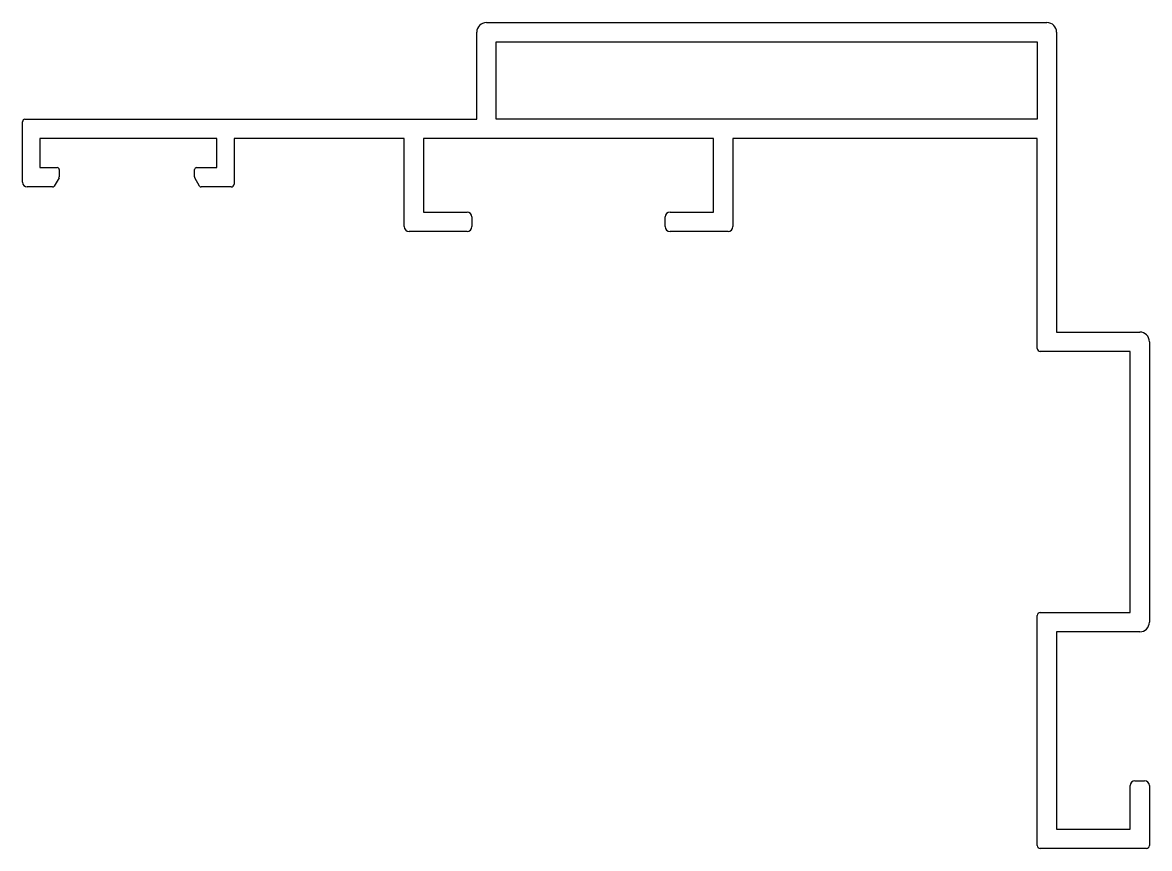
# Model space of a CAD drawing. Extents: x 1132 to 1249, y 788 to 874.
import ezdxf

# ---------------------------------------------------------------- set-up
doc = ezdxf.new("R2010")
doc.units = 0
doc.layers.get('0').update_dxf_attribs({"linetype": 'CONTINUOUS'})

msp = doc.modelspace()

# ---------------------------------------------------------------- linework, layer by layer
for p, q in [((1179.93, 873.69), (1237.93, 873.69)), ((1178.93, 863.69), (1178.93, 872.69)), ((1238.93, 872.69), (1238.93, 841.69)), ((1180.93, 863.69), (1180.93, 871.69)), ((1180.93, 871.69), (1236.93, 871.69)), ((1236.93, 871.69), (1236.93, 863.69)), ((1131.93, 857.19), (1131.93, 863.44)), ((1132.18, 863.69), (1178.93, 863.69)), ((1236.93, 863.69), (1180.93, 863.69)), ((1133.73, 861.69), (1133.73, 858.69)), ((1152.03, 861.69), (1133.73, 861.69)), ((1152.03, 858.69), (1152.03, 861.69)), ((1153.83, 861.69), (1153.83, 856.99)), ((1171.43, 861.69), (1153.83, 861.69)), ((1171.43, 852.59), (1171.43, 861.69)), ((1173.43, 861.69), (1173.43, 854.09)), ((1203.43, 861.69), (1173.43, 861.69)), ((1203.43, 854.09), (1203.43, 861.69)), ((1205.43, 861.69), (1205.43, 852.59)), ((1236.93, 861.69), (1205.43, 861.69)), ((1236.93, 839.99), (1236.93, 861.69)), ((1133.73, 858.69), (1135.53, 858.69)), ((1135.73, 858.49), (1135.73, 857.75)), ((1149.73, 857.75), (1149.73, 858.49)), ((1149.93, 858.69), (1152.03, 858.69)), ((1135.71, 857.65), (1135.22, 856.79)), ((1150.25, 856.79), (1149.76, 857.65)), ((1135.04, 856.69), (1132.43, 856.69)), ((1153.53, 856.69), (1150.43, 856.69)), ((1173.43, 854.09), (1177.93, 854.09)), ((1178.43, 853.59), (1178.43, 852.59)), ((1198.43, 852.59), (1198.43, 853.59)), ((1198.93, 854.09), (1203.43, 854.09)), ((1177.93, 852.09), (1171.93, 852.09)), ((1204.93, 852.09), (1198.93, 852.09)), ((1238.93, 841.69), (1247.53, 841.69)), ((1248.53, 840.69), (1248.53, 811.69)), ((1246.53, 839.69), (1237.23, 839.69)), ((1246.53, 812.69), (1246.53, 839.69)), ((1236.93, 788.59), (1236.93, 812.39)), ((1237.23, 812.69), (1246.53, 812.69)), ((1238.93, 810.69), (1238.93, 790.29)), ((1247.53, 810.69), (1238.93, 810.69)), ((1247.03, 795.29), (1248.03, 795.29)), ((1246.53, 790.29), (1246.53, 794.79)), ((1248.53, 794.79), (1248.53, 788.59)), ((1238.93, 790.29), (1246.53, 790.29)), ((1248.23, 788.29), (1237.23, 788.29))]:
    msp.add_line(p, q)
for centre, radius, start, end in [((1179.93, 872.69), 1, 90, 180), ((1237.93, 872.69), 1, 360, 90), ((1132.18, 863.44), 0.25, 90, 180), ((1135.53, 858.49), 0.2, 0, 90), ((1149.93, 858.49), 0.2, 90, 180), ((1132.43, 857.19), 0.5, 180, 270), ((1135.53, 857.75), 0.2, 330, 0), ((1149.93, 857.75), 0.2, 180, 210), ((1135.04, 856.89), 0.2, 270, 330), ((1150.43, 856.89), 0.2, 210, 270), ((1153.53, 856.99), 0.3, 270, 0), ((1177.93, 853.59), 0.5, 0, 90), ((1198.93, 853.59), 0.5, 90, 180), ((1171.93, 852.59), 0.5, 180, 270), ((1177.93, 852.59), 0.5, 270, 0), ((1198.93, 852.59), 0.5, 180, 270), ((1204.93, 852.59), 0.5, 270, 0), ((1247.53, 840.69), 1, 360, 90), ((1237.23, 839.99), 0.3, 180, 270), ((1237.23, 812.39), 0.3, 90, 180), ((1247.53, 811.69), 1, 270, 0), ((1247.03, 794.79), 0.5, 90, 180), ((1248.03, 794.79), 0.5, 0, 90), ((1237.23, 788.59), 0.3, 180, 270), ((1248.23, 788.59), 0.3, 270, 0)]:
    msp.add_arc(centre, radius, start, end)

doc.saveas('drawing.dxf')
